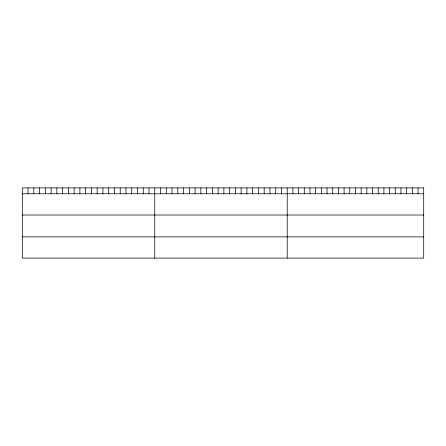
<?xml version="1.0" encoding="UTF-8"?>
<svg xmlns="http://www.w3.org/2000/svg" width="446" height="446" viewBox="0 0 446 446"><rect width="100%" height="100%" fill="white"/><g stroke="black" fill="none" stroke-linecap="round" stroke-linejoin="round"><path stroke-width="0.67" d="M22.3 193.787L423.7 193.787M22.3 215.017L423.7 215.017M22.3 236.882L423.7 236.882M418.013 187.894L418.013 193.787M412.327 187.894L412.327 193.787M406.64 187.894L406.64 193.787M400.954 187.894L400.954 193.787M395.267 187.894L395.267 193.787M389.581 187.894L389.581 193.787M383.894 187.894L383.894 193.787M378.208 187.894L378.208 193.787M372.522 187.894L372.522 193.787M366.835 187.894L366.835 193.787M361.148 187.894L361.148 193.787M355.462 187.894L355.462 193.787M349.775 187.894L349.775 193.787M344.089 187.894L344.089 193.787M338.402 187.894L338.402 193.787M332.716 187.894L332.716 193.787M327.029 187.894L327.029 193.787M321.343 187.894L321.343 193.787M315.657 187.894L315.657 193.787M309.97 187.894L309.97 193.787M304.283 187.894L304.283 193.787M298.597 187.894L298.597 193.787M292.911 187.894L292.911 193.787M287.224 187.894L287.224 258.106M281.465 187.894L281.465 193.787M275.706 187.894L275.706 193.787M269.947 187.894L269.947 193.787M264.188 187.894L264.188 193.787M258.429 187.894L258.429 193.787M252.67 187.894L252.67 193.787M246.911 187.894L246.911 193.787M241.152 187.894L241.152 193.787M235.393 187.894L235.393 193.787M229.634 187.894L229.634 193.787M223.875 187.894L223.875 193.787M218.111 187.894L218.111 193.787M212.352 187.894L212.352 193.787M206.593 187.894L206.593 193.787M200.834 187.894L200.834 193.787M195.075 187.894L195.075 193.787M189.316 187.894L189.316 193.787M183.557 187.894L183.557 193.787M177.798 187.894L177.798 193.787M172.039 187.894L172.039 193.787M166.28 187.894L166.28 193.787M160.521 187.894L160.521 193.787M154.762 187.894L154.762 258.106M149.003 187.894L149.003 193.787M143.244 187.894L143.244 193.787M137.485 187.894L137.485 193.787M131.726 187.894L131.726 193.787M125.967 187.894L125.967 193.787M120.208 187.894L120.208 193.787M114.449 187.894L114.449 193.787M108.69 187.894L108.69 193.787M102.931 187.894L102.931 193.787M97.172 187.894L97.172 193.787M91.413 187.894L91.413 193.787M85.649 187.894L85.649 193.787M79.89 187.894L79.89 193.787M74.131 187.894L74.131 193.787M68.372 187.894L68.372 193.787M62.613 187.894L62.613 193.787M56.854 187.894L56.854 193.787M51.095 187.894L51.095 193.787M45.336 187.894L45.336 193.787M39.577 187.894L39.577 193.787M33.818 187.894L33.818 193.787M28.059 187.894L28.059 193.787M423.7 187.894L22.3 187.894L22.3 258.106L423.7 258.106L423.7 187.894"/></g></svg>
